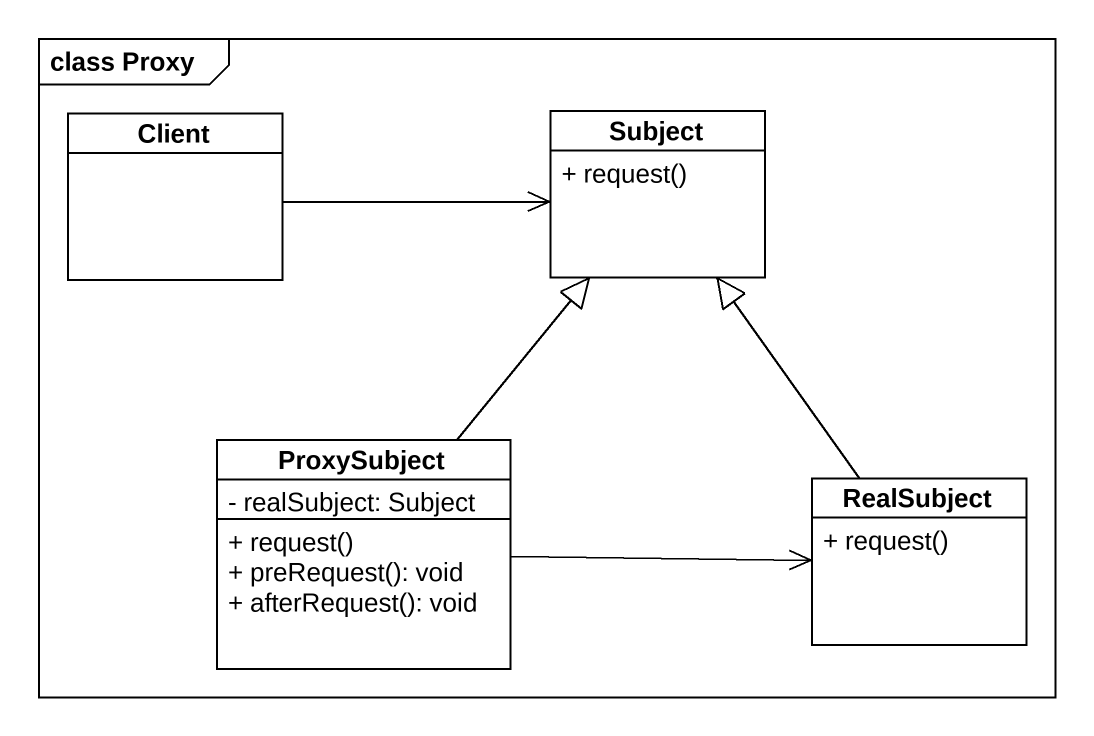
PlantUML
@startuml
mainframe class Proxy
hide circle
hide empty members
skinparam classAttributeIconSize 0
class Client
class Subject {
  + request()
}
class ProxySubject {
  - realSubject: Subject
  + request()
  + preRequest(): void
  + afterRequest(): void
}
class RealSubject {
  + request()
}
Client -right-> Subject
ProxySubject -up-|> Subject
ProxySubject -right-> RealSubject
RealSubject -up-|> Subject
@enduml
